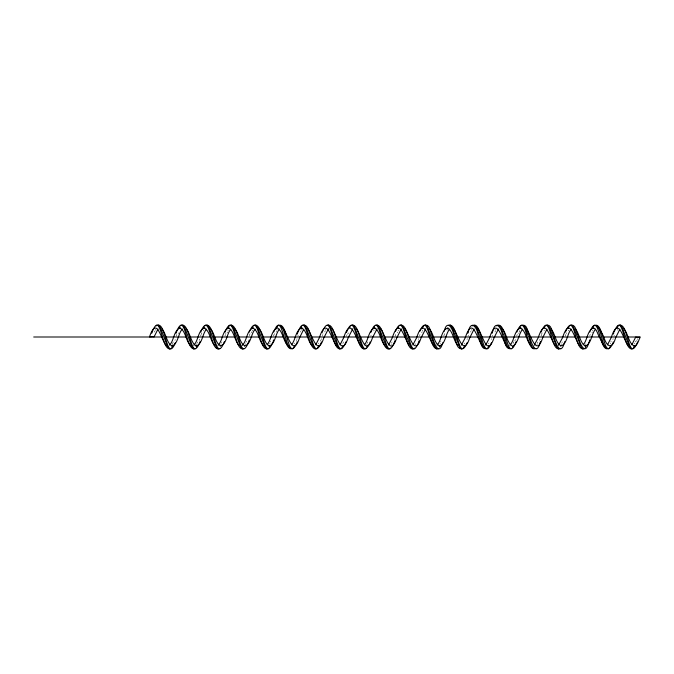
<?xml version="1.0" encoding="UTF-8"?>
<svg xmlns="http://www.w3.org/2000/svg" width="674" height="674" viewBox="0 0 674 674"><rect width="100%" height="100%" fill="white"/><g stroke="black" fill="none" stroke-linecap="round" stroke-linejoin="round"><path stroke-width="0.51" stroke-dasharray="3.37 2.53" d="M176.302 336.149L176.841 334.473M200.616 336.149L201.155 334.473M224.931 336.149L225.47 334.473M273.56 336.149L274.377 333.647M297.874 336.149L298.152 335.307M322.197 336.149L322.467 335.307M346.512 336.149L346.781 335.307M370.826 336.149L371.096 335.307M395.141 336.149L395.68 334.473M443.77 336.149L444.579 333.647M468.085 336.149L468.354 335.307M492.399 336.149L492.669 335.307M516.714 336.149L517.253 334.473M541.028 336.149L541.567 334.473M565.343 336.149L565.89 334.473M613.98 336.149L614.25 335.307M249.38 335.728L250.062 333.647M419.59 335.728L419.995 334.473M589.801 335.728L590.205 334.473M297.066 338.693L296.796 339.528M321.38 338.693L321.11 339.528M394.332 338.693L394.063 339.528M418.647 338.693L418.377 339.528M467.276 338.693L467.006 339.528M491.59 338.693L491.321 339.528M613.163 338.693L612.893 339.528M637.486 338.693L637.208 339.528M199.673 339.115L199.268 340.353M540.085 339.115L539.68 340.353M175.223 339.528L174.954 340.353M322.736 334.473L323.006 333.647M347.051 334.473L347.321 333.647M515.635 339.528L515.366 340.353M201.29 334.06L201.695 332.838M320.976 339.94L320.571 341.162M541.711 334.06L542.115 332.838M178.332 333.647L178.602 332.838M225.739 333.647L226.009 332.838M296.526 340.353L296.257 341.162M348.534 333.647L348.803 332.838M514.152 340.353L513.883 341.162M518.744 333.647L519.014 332.838M566.16 333.647L566.43 332.838M636.938 340.353L636.669 341.162M227.231 332.838L227.5 332.055M246.414 341.162L246.002 342.333M251.545 332.838L251.95 331.667M270.729 341.162L270.459 341.945M397.433 332.838L397.702 332.055M421.747 332.838L422.16 331.667M440.931 341.162L440.661 341.945M591.957 332.838L592.227 332.055M611.141 341.162L610.871 341.945M635.456 341.162L635.186 341.945M154.557 332.055L154.961 330.917M173.193 341.945L172.654 343.445M197.507 341.945L197.103 343.083M221.822 341.945L221.552 342.704M276.129 332.055L276.399 331.296M300.444 332.055L300.714 331.296M324.758 332.055L325.163 330.917M343.403 341.945L342.864 343.445M367.718 341.945L367.313 343.083M392.032 341.945L391.762 342.704M470.654 332.055L470.924 331.296M494.969 332.055L495.373 330.917M513.605 341.945L513.066 343.445M519.283 332.055L519.822 330.555M537.928 341.945L537.515 343.083M562.242 341.945L561.973 342.704M203.59 330.917L203.86 330.201M227.905 330.917L228.174 330.201M252.219 330.917L252.489 330.201M270.055 343.083L269.777 343.799M294.37 343.083L294.1 343.799M318.684 343.083L318.414 343.799M373.792 330.917L374.07 330.201M398.115 330.917L398.385 330.201M422.43 330.917L422.699 330.201M440.257 343.083L439.987 343.799M464.571 343.083L464.302 343.799M488.886 343.083L488.616 343.799M544.002 330.917L544.272 330.201M568.317 330.917L568.586 330.201M592.631 330.917L592.901 330.201M610.467 343.083L610.197 343.799M634.782 343.083L634.512 343.799M155.231 330.201L155.5 329.519M172.519 343.799L172.249 344.481M196.833 343.799L196.564 344.481M221.148 343.799L220.878 344.481M245.462 343.799L245.193 344.481M276.803 330.201L277.073 329.519M301.118 330.201L301.388 329.519M325.432 330.201L325.702 329.519M367.044 343.799L366.774 344.481M391.358 343.799L391.089 344.481M415.673 343.799L415.403 344.481M447.014 330.201L447.283 329.519M471.328 330.201L471.598 329.519M495.643 330.201L495.912 329.519M537.245 343.799L536.976 344.481M561.56 343.799L561.29 344.481M585.883 343.799L585.613 344.481M617.216 330.201L617.494 329.519"/><path stroke-width="1.01" d="M150.504 337L150.639 336.579M151.717 337L151.852 336.579M152.931 337L153.065 336.579M636.669 337.421L636.804 337M637.89 337.421L638.025 337M639.104 337.421L639.238 337M249.245 339.94L248.976 340.758M273.56 339.94L273.29 340.758M297.335 334.06L297.605 333.242M589.666 339.94L589.388 340.758M613.433 334.06L613.711 333.242M151.717 333.242L151.987 332.442M176.032 333.242L176.302 332.442M394.871 340.758L394.602 341.558M419.186 340.758L418.916 341.558M467.815 333.242L468.085 332.442M492.13 333.242L492.399 332.442M200.077 341.558L199.807 342.333M224.391 341.558L224.122 342.333M248.706 341.558C239.851 364.727 239.54 324.978 231.013 325.205M297.874 332.442C306.729 309.282 307.015 348.947 315.575 348.795M322.197 332.442L322.467 331.667M346.512 332.442L346.781 331.667M370.826 332.442L371.096 331.667M516.174 341.558L515.905 342.333M540.489 341.558L540.219 342.333M564.804 341.558L564.534 342.333M152.122 332.055C160.976 309.72 161.145 349.132 169.68 348.795M176.436 332.055C185.291 309.72 185.493 349.157 193.994 348.795M200.751 332.055L201.155 330.917M225.065 332.055L225.47 330.917M249.38 332.055L249.65 331.296M273.695 332.055C282.549 309.728 282.735 349.124 291.261 348.795M272.886 341.945C264.031 364.28 263.846 324.834 255.328 325.205M297.2 341.945L296.931 342.704M321.515 341.945L321.11 343.083M345.829 341.945L345.425 343.083M370.152 341.945L369.74 343.083M394.467 341.945C385.612 364.289 385.402 324.801 376.901 325.205M418.781 341.945C409.927 364.289 409.716 324.801 401.215 325.205M468.219 332.055C470.814 319.737 476.762 326.688 478.085 334.885M492.534 332.055C495.129 319.737 501.085 326.688 502.4 334.885M516.848 332.055L517.253 330.917M541.163 332.055L541.567 330.917M565.478 332.055L565.89 330.917M589.801 332.055L590.07 331.296M588.983 341.945C585.158 357.321 579.488 342.83 578.048 335.728M614.115 332.055C622.961 309.711 623.197 349.191 631.673 348.795M613.298 341.945L613.028 342.704M637.621 341.945L637.208 343.083M175.358 342.704L174.954 343.799M199.673 342.704C190.809 363.328 190.818 324.539 182.384 325.205M223.987 342.704C215.124 363.337 215.116 324.497 206.699 325.205M322.602 331.296C331.456 310.672 331.448 349.418 339.89 348.795M346.916 331.296C355.771 310.672 355.762 349.418 364.204 348.795M371.231 331.296C380.085 310.672 380.077 349.418 388.519 348.795M395.545 331.296L395.95 330.201M419.86 331.296C428.715 310.672 428.706 349.418 437.148 348.795M444.174 331.296C446.963 319.274 452.583 327.766 453.771 334.885M442.826 342.704C438.681 357.658 433.433 341.339 432.017 335.307M467.141 342.704C458.278 363.328 458.269 324.514 449.853 325.205M491.456 342.704L491.051 343.799M515.77 342.704C506.907 363.328 506.899 324.514 498.482 325.205M540.085 342.704C536.083 357.389 530.792 341.87 529.41 335.728M564.399 342.704C560.397 357.389 555.106 341.87 553.733 335.728M201.29 330.555C210.195 311.717 209.909 349.663 218.317 348.795M225.605 330.555C234.51 311.717 234.223 349.663 242.632 348.795M249.919 330.555C258.824 311.717 258.521 349.629 266.946 348.795M296.661 343.445C287.756 362.283 288.059 324.329 279.643 325.205M320.976 343.445C312.07 362.283 312.348 324.304 303.957 325.205M345.29 343.445C336.385 362.283 336.671 324.295 328.272 325.205M369.605 343.445C360.7 362.283 360.986 324.295 352.586 325.205M517.388 330.555C526.293 311.717 526.032 349.705 534.415 348.795M541.711 330.555C550.607 311.717 550.346 349.705 558.729 348.795M566.025 330.555C574.922 311.717 574.661 349.705 583.044 348.795M590.34 330.555C599.237 311.717 598.975 349.705 607.358 348.795M612.759 343.445C603.862 362.283 604.131 324.304 595.74 325.205M637.073 343.445C628.176 362.283 628.446 324.304 620.055 325.205M174.819 344.144C166.427 361.854 166.023 323.638 158.061 325.205M396.085 329.856C404.476 312.155 404.863 350.337 412.833 348.795M490.916 344.144C482.525 361.854 482.129 323.638 474.167 325.205M149.443 337C156.747 315.508 160.446 338.323 166.192 345.568M153.992 337L158.045 328.996M299.618 337.649L303.806 329.165M319.375 337.649C326.486 315.996 330.504 336.68 335.989 345.155M323.933 337.649L328.524 328.693M343.689 337.649C350.8 315.996 354.819 336.68 360.304 345.155M348.247 337.649L352.839 328.693M372.697 337.32L377.154 328.693M392.319 337.649C399.328 316.182 403.456 336.36 408.798 345.004M396.876 337.649L401.333 328.845M416.633 337.649C424.039 315.474 427.704 337.59 433.66 345.568M421.191 337.649L425.648 328.845M465.271 337.649C472.668 315.474 476.333 337.59 482.289 345.568M469.82 337.649L474.142 328.996M489.585 337.649C496.401 316.536 500.731 335.778 505.795 344.658M494.135 337.649L498.457 328.996M538.349 337.32C545.611 315.609 549.428 337.741 555.098 345.442M542.907 337.32L546.959 329.165M562.529 337.649C569.741 315.786 573.65 337.042 579.278 345.307M611.293 337.32C618.37 315.946 622.405 337.135 627.772 345.155M615.851 337.32L619.903 329.165M635.742 337L631.824 344.835M299.483 337.969C293.106 357.54 288.076 335.349 283.409 328.693M319.24 337.969L315.727 344.835M323.798 337.969C317.412 357.565 312.391 335.315 307.723 328.693M343.555 337.969L340.041 344.835M348.113 337.969C341.448 357.49 337.135 336.259 332.577 329.342M372.427 337.969C365.771 357.49 361.449 336.259 356.891 329.342M392.184 337.969L388.536 345.004M396.742 337.969C390.086 357.49 385.764 336.259 381.206 329.342M416.498 337.969L412.85 345.004M421.056 337.969C414.476 357.827 409.716 334.776 404.712 328.432M465.136 337.969L461.353 345.155M469.685 337.969C463.013 357.953 458.387 334.515 453.206 328.314M489.45 337.969L485.668 345.155M494 337.969C487.159 357.801 483.031 335.644 478.195 328.996M538.079 337.969L534.162 345.307M542.637 337.969C536.352 357.422 531.196 335.585 526.697 328.845M562.394 337.969L558.476 345.307M611.023 337.969L607.51 344.835M615.581 337.969C611.984 350.151 606.667 346.832 603.693 336.68M173.058 345.442L172.788 346.032M197.372 345.442L197.103 346.032M397.845 328.558L398.115 327.968M422.16 328.558L422.43 327.968M440.526 345.442L440.257 346.032M464.841 345.442L464.571 346.032M489.156 345.442L488.886 346.032M179.141 328.255L179.68 327.168M162.097 328.996C166.158 333.756 166.689 343.032 171.71 345.745M180.354 328.255C185.333 330.985 185.872 339.898 189.697 344.658M203.455 328.255L203.995 327.168M186.412 328.996C190.472 333.756 191.003 343.032 196.024 345.745M204.669 328.255C209.648 330.985 210.187 339.907 214.012 344.658M227.77 328.255L228.309 327.168M210.591 328.845C214.795 333.588 215.259 342.982 220.339 345.745M228.983 328.255C234.249 331.204 234.493 340.707 239 345.442M252.084 328.255L252.354 327.69M234.906 328.845C239.11 333.596 239.573 342.982 244.654 345.745M253.298 328.255C258.504 331.161 258.816 340.547 263.18 345.307M276.399 328.255L276.669 327.69M259.094 328.693C263.433 333.436 263.837 342.948 268.968 345.745M270.19 345.745L269.912 346.31M300.714 328.255L300.983 327.69M301.927 328.255C307.083 331.128 307.454 340.387 311.674 345.155M294.504 345.745L294.235 346.31M318.819 345.745L318.28 346.832M343.133 345.745L342.594 346.832M374.879 328.255C379.968 331.077 380.406 340.227 384.483 345.004M367.448 345.745L366.909 346.832M429.026 328.432C433.668 333.108 433.93 342.872 439.178 345.745M447.822 328.255C453.147 331.237 453.316 340.867 457.975 345.568M519.553 328.255L520.092 327.168M520.766 328.255C525.745 330.985 526.284 339.898 530.109 344.658M543.867 328.255L544.407 327.168M568.182 328.255L568.452 327.69M551.012 328.845C555.207 333.588 555.679 342.982 560.751 345.745M592.497 328.255L592.766 327.69M575.326 328.845C579.522 333.588 579.994 342.982 585.066 345.745M593.718 328.255C596.397 328.634 597.526 333.588 598.866 336.031M586.287 345.745L586.018 346.31M616.811 328.255L617.081 327.69M610.602 345.745L610.332 346.31M623.821 328.693C628.16 333.428 628.564 342.94 633.703 345.745M634.916 345.745L634.377 346.832M172.519 346.579L172.249 347.076M196.833 346.579L196.429 347.312M349.747 327.421L350.16 326.688M374.07 327.421L374.474 326.688M398.385 327.421L398.654 326.924M422.699 327.421L422.969 326.924M439.987 346.579L439.718 347.076M464.302 346.579L464.032 347.076M488.616 346.579L488.347 347.076M512.931 346.579L512.526 347.312M228.444 326.924L228.848 326.267M252.758 326.924L253.028 326.469M277.073 326.924L277.343 326.469M269.507 347.076L269.238 347.531M301.388 326.924L301.657 326.469M293.822 347.076L293.552 347.531M318.145 347.076L317.732 347.733M342.459 347.076L342.055 347.733M544.541 326.924L544.946 326.267M568.856 326.924L569.126 326.469M593.171 326.924L593.44 326.469M585.613 347.076L585.335 347.531M617.494 326.924L617.763 326.469M609.928 347.076L609.658 347.531M634.242 347.076L633.838 347.733M171.98 347.531L171.575 348.104M423.238 326.469L423.643 325.896M463.763 347.531L463.358 348.104M488.077 347.531L487.673 348.104M617.898 326.267L618.437 325.576M277.612 326.073L278.025 325.576M293.283 347.927L292.878 348.424M593.718 326.073L594.123 325.576M609.38 347.927L608.976 348.424M206.539 329.165C202.124 333.95 202.571 344.296 195.873 346.099M230.853 329.165C226.439 333.95 226.885 344.296 220.187 346.099M255.176 329.165C250.762 333.959 251.2 344.296 244.502 346.099M267.098 344.835C271.395 339.864 271.125 330.614 277.368 327.783C283.088 331.701 282.979 340.218 287.495 345.307M279.491 329.165C275.076 333.959 275.514 344.296 268.816 346.099M291.412 344.835C295.835 340.058 295.381 329.704 302.087 327.901M364.356 344.835C368.779 340.058 368.333 329.704 375.03 327.901M522.645 329.165C518.39 334.178 518.584 343.125 512.51 346.234C506.722 342.603 506.806 334.077 502.518 328.996M571.274 329.165C566.851 333.95 567.297 344.296 560.6 346.099M583.195 344.835C587.618 340.058 587.172 329.704 593.87 327.901M595.589 329.165C591.174 333.95 591.612 344.296 584.914 346.099M182.359 328.996C177.81 333.79 178.324 344.254 171.558 346.099M449.828 328.996C445.278 333.782 445.784 344.246 439.027 346.099M156.174 325.896L156.713 325.315M180.489 325.896L181.028 325.315M204.803 325.896L205.208 325.441M229.118 325.896L229.522 325.441M317.462 348.104L317.058 348.559M341.777 348.104L341.373 348.559M366.1 348.104L365.687 348.559M390.414 348.104L389.875 348.685M414.729 348.104L414.19 348.685M472.272 325.896L472.811 325.315M496.586 325.896L497.126 325.315M520.901 325.896L521.305 325.441M545.215 325.896L545.628 325.441M633.568 348.104L633.156 348.559M169.57 345.155C174.254 340.37 173.681 329.788 180.506 327.901M437.038 345.155C441.731 340.387 441.15 329.797 447.974 327.901M399.463 325.727L401.215 324.868L402.976 326.469L410.407 346.31L412.294 348.896L414.055 348.795M423.778 325.727L425.53 324.868L427.291 326.469L434.722 346.31L436.609 348.896L438.37 348.795M463.223 348.273L461.463 349.132L459.71 347.531L452.279 327.69L450.392 325.104L448.631 325.205M193.75 345.307C198.586 340.538 197.937 329.83 204.82 327.901M218.064 345.307C222.9 340.547 222.252 329.83 229.135 327.901M509.847 345.307C514.683 340.547 514.035 329.83 520.926 327.901M242.244 345.442C247.232 340.699 246.507 329.864 253.458 327.901M219.8 348.559L218.182 349.09L216.421 347.312L209.125 327.69L207.238 325.104L205.477 325.205M244.114 348.559L242.497 349.09L240.736 347.312L233.44 327.69L231.553 325.104L229.792 325.205M268.429 348.559L266.811 349.09L265.05 347.312L257.754 327.69L255.867 325.104L254.115 325.205M302.474 325.441L304.092 324.91L305.844 326.688L313.14 346.31L315.036 348.896L316.788 348.795M326.789 325.441L328.406 324.91L330.167 326.688L337.455 346.31L339.351 348.896L341.103 348.795M351.103 325.441L352.721 324.91L354.482 326.688L361.769 346.31L363.665 348.896L365.418 348.795M535.897 348.559C530.362 349.806 530.337 339.266 528.197 335.728M560.212 348.559L558.594 349.09L556.834 347.312L549.537 327.69L547.65 325.104L545.898 325.205M584.526 348.559L582.909 349.09L581.148 347.312L573.86 327.69L571.965 325.104L570.212 325.205M618.572 325.441L620.19 324.91L621.95 326.688L629.238 346.31L631.134 348.896L632.886 348.795M171.036 348.685L169.41 349.039L167.792 347.312L160.496 327.69L158.609 325.104L156.848 325.205M195.35 348.685L193.724 349.039L192.107 347.312L184.811 327.69L182.924 325.104L181.163 325.205M375.553 325.315L377.17 324.961L378.796 326.688L386.092 346.31L387.98 348.896L389.732 348.795M487.134 348.685C481.649 349.359 481.733 339.376 479.568 335.728M511.448 348.685C505.963 349.359 506.048 339.376 503.882 335.728M278.429 325.205C286.905 326.048 283.998 347.936 292.474 348.795M425.53 325.205C429.961 324.405 430.273 332.012 431.882 334.885M472.946 325.205C477.377 324.405 477.689 332.012 479.298 334.885M461.463 348.795C456.062 348.93 456.214 339.477 454.04 335.728M497.26 325.205C501.692 324.405 502.004 332.012 503.613 334.885M485.786 348.795C480.377 348.93 480.528 339.477 478.355 335.728M521.575 325.205C526.006 324.405 526.318 332.012 527.927 334.885M522.797 325.205C527.22 324.405 527.54 332.012 529.141 334.885M510.1 348.795C504.691 348.921 504.843 339.485 502.669 335.728M547.111 325.205C551.534 324.405 551.854 332.012 553.455 334.885M571.426 325.205C575.849 324.405 576.169 332.012 577.778 334.885M594.527 325.205C603.003 326.056 600.096 347.936 608.571 348.795M33.7 337L162.148 337M165.307 337L186.361 337M189.52 337L210.574 337M213.734 337L234.788 337M239 337L259.001 337M263.214 337L283.223 337M287.427 337L307.437 337M311.649 337L331.65 337M335.863 337L356.917 337M360.076 337L381.13 337M384.29 337L405.344 337M408.503 337L429.565 337M432.725 337L453.779 337M456.938 337L477.992 337M481.152 337L502.206 337M505.365 337L526.419 337M529.579 337L550.641 337M554.845 337L574.855 337M579.067 337L599.068 337M603.281 337L623.281 337M627.494 337L640.3 337C638.497 339.94 637.823 346.133 633.543 346.099M598.832 328.12L599.371 328.558M604.266 345.88L603.727 345.442M282.726 328.12L283.274 328.558M288.169 345.88L287.63 345.442M258.412 328.12L258.959 328.558M530.783 345.442L530.244 344.835M506.469 345.442L505.93 344.835M380.532 328.558L381.071 329.165M356.217 328.558L356.757 329.165M331.903 328.558L332.442 329.165M214.686 345.442L214.147 344.835M190.371 345.442L189.832 344.835M599.506 328.693L603.424 336.031M603.592 345.307L599.135 336.68"/></g></svg>
